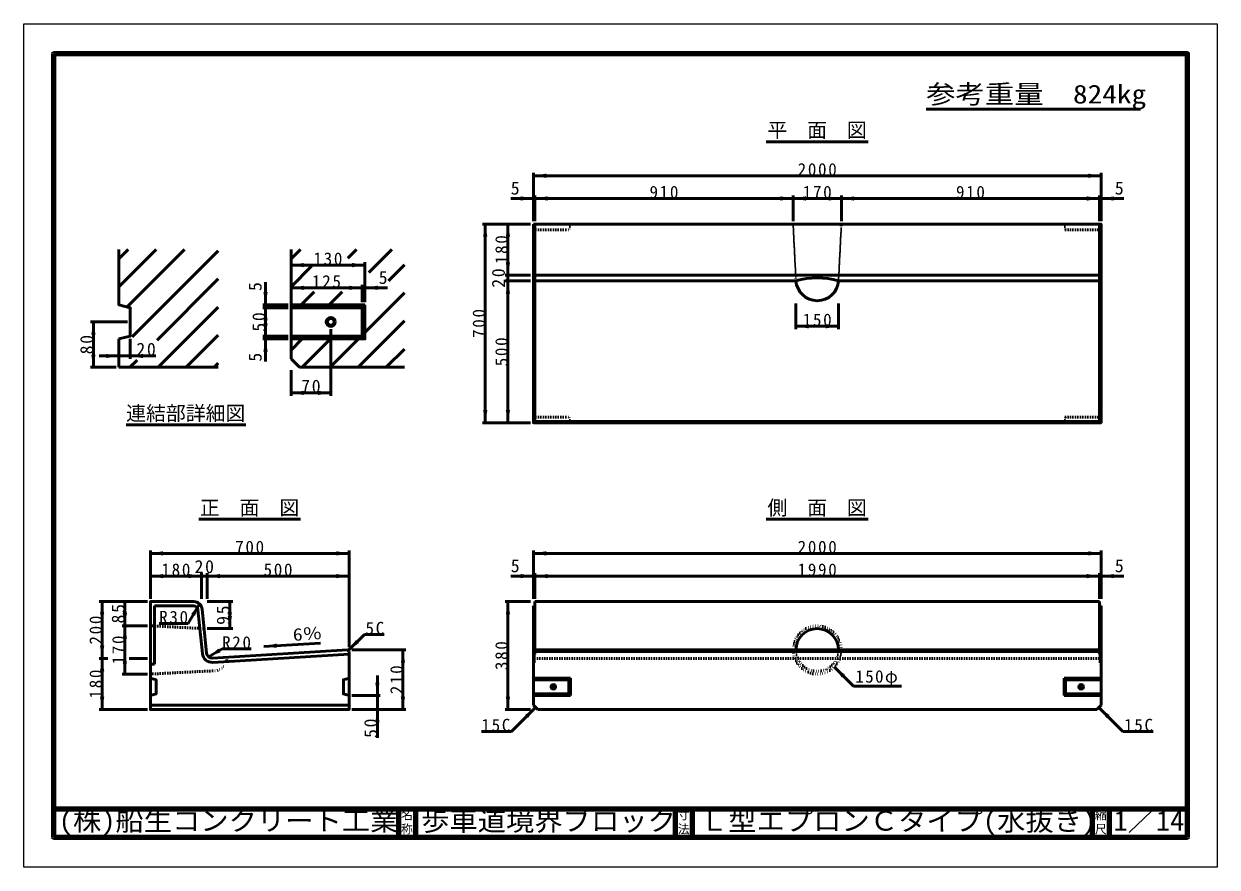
# Model space of a CAD drawing. Units: millimetres, scale not verified, with parts at other scales. Extents: x -2102 to 2102, y -1485 to 1485.
import ezdxf
from ezdxf.enums import TextEntityAlignment as Align

# ---------------------------------------------------------------- set-up
doc = ezdxf.new("R2010")
doc.units = ezdxf.units.MM
doc.header["$LTSCALE"] = 5
doc.linetypes.add('DOTTED', pattern=[1.75, 0.25, -1.5])
doc.layers.add('0-0_V-nasSTD', color=7, linetype='Continuous', lineweight=50)
doc.layers.add('0-1_0', color=7, linetype='Continuous', lineweight=50)
doc.styles.add('ＭＳ ゴシック', font='')
doc.styles.get('ＭＳ ゴシック').set_extended_font_data('MS Gothic')

msp = doc.modelspace()

# ---------------------------------------------------------------- linework, layer by layer
at = {"layer": '0-0_V-nasSTD', "lineweight": 100}
for p, q in [((-1997.5, 1380), (-1997.5, -1380)), ((-782.5, -1280), (-782.5, -1380)), ((-722.5, -1280), (-722.5, -1380)), ((192.5, -1280), (192.5, -1380)), ((252.5, -1280), (252.5, -1380)), ((1662.5, -1280), (1662.5, -1380)), ((1722.5, -1280), (1722.5, -1380)), ((-1997.5, -1380), (1997.5, -1380))]:
    msp.add_line(p, q, dxfattribs=at)
at = {"layer": '0-0_V-nasSTD'}
for p, q in [((-306.676, 960), (-306.676, 790)), ((-306.676, 950), (1693.324, 950)), ((1693.324, 960), (1693.324, 790)), ((-306.676, 870), (-386.676, 870)), ((-306.676, 870), (-301.676, 870)), ((-301.676, 880), (-301.676, 790)), ((-301.676, 870), (608.324, 870)), ((608.324, 880), (608.324, 790)), ((608.324, 870), (778.324, 870)), ((778.324, 880), (778.324, 790)), ((1688.324, 870), (778.324, 870)), ((1688.324, 880), (1688.324, 790)), ((1693.324, 870), (1688.324, 870)), ((1693.324, 870), (1773.324, 870)), ((-486.676, 780), (-316.676, 780)), ((-476.676, 780), (-476.676, 80)), ((-396.676, 780), (-396.676, 600)), ((-301.676, 780), (-301.676, 80)), ((1688.324, 780), (1688.324, 80)), ((-1767.462, 657.617), (-1734.738, 690.341)), ((-1767.462, 558.622), (-1635.744, 690.341)), ((-1738.891, 488.198), (-1536.749, 690.341)), ((-1720.391, 382.704), (-1417.462, 685.633)), ((-1160.912, 690.341), (-1160.912, 305.341)), ((-1160.912, 657.617), (-1128.188, 690.341)), ((-930.198, 690.341), (-961.056, 659.483)), ((-886.77, 609.775), (-806.204, 690.341)), ((-1160.912, 635.341), (-900.912, 635.341)), ((-1160.912, 558.622), (-1088.336, 631.199)), ((-900.912, 645.341), (-900.912, 505.341)), ((-817.647, 580.236), (-760.912, 636.638)), ((-406.676, 600), (-316.676, 600)), ((-396.676, 580), (-396.676, 600)), ((1693.324, 600), (-306.676, 600)), ((-1633.13, 370.97), (-1417.462, 586.638)), ((-1250.912, 495.341), (-1250.912, 575.341)), ((-1160.912, 555.341), (-910.912, 555.341)), ((-910.912, 565.341), (-910.912, 505.341)), ((-910.912, 555.341), (-900.912, 555.341)), ((-900.912, 555.341), (-820.912, 555.341)), ((-406.676, 580), (-316.676, 580)), ((-396.676, 80), (-396.676, 580)), ((-306.676, 580), (618.324, 580)), ((768.324, 580), (1693.324, 580)), ((-1125.198, 495.341), (-1079.341, 541.199)), ((-1026.204, 495.341), (-980.346, 541.199)), ((-900.912, 397.643), (-760.912, 537.643)), ((-1629.764, 275.341), (-1417.462, 487.643)), ((-1260.912, 495.341), (-1170.912, 495.341)), ((-1260.912, 485.341), (-1170.912, 485.341)), ((-1160.912, 370.341), (-1160.912, 500.341)), ((-1160.912, 495.341), (-900.912, 495.341)), ((-910.912, 485.341), (-900.912, 495.341)), ((618.324, 410), (618.324, 500)), ((768.324, 410), (768.324, 500)), ((-1737.462, 435.341), (-1867.462, 435.341)), ((-1857.462, 435.341), (-1857.462, 275.341)), ((-924.219, 275.341), (-760.912, 438.648)), ((-1530.769, 275.341), (-1417.462, 388.648)), ((-1260.912, 385.341), (-1170.912, 385.341)), ((-1160.912, 385.341), (-910.912, 385.341)), ((-1020.912, 409.341), (-1020.912, 175.341)), ((-910.912, 385.341), (-900.912, 375.341)), ((618.324, 420), (768.324, 420)), ((-1767.462, 375.341), (-1767.462, 275.341)), ((-1727.462, 375.341), (-1727.462, 305.341)), ((-1260.912, 375.341), (-1170.912, 375.341)), ((-1250.912, 375.341), (-1250.912, 295.341)), ((-1160.912, 335.633), (-1121.204, 375.341)), ((-1122.209, 275.341), (-1022.209, 375.341)), ((-1023.214, 275.341), (-923.214, 375.341)), ((-825.224, 275.341), (-760.912, 339.653)), ((-1837.462, 315.341), (-1767.462, 315.341)), ((-1728.759, 275.341), (-1703.57, 300.529)), ((-1160.912, 305.341), (-1130.912, 275.341)), ((-1777.462, 275.341), (-1867.462, 275.341)), ((-1417.462, 275.341), (-1767.462, 275.341)), ((-1431.774, 275.341), (-1417.462, 289.653)), ((-1160.912, 175.341), (-1160.912, 265.341)), ((-1130.912, 275.341), (-760.912, 275.341)), ((-1160.912, 185.341), (-1020.912, 185.341)), ((1688.324, 85), (-301.676, 85)), ((-486.676, 80), (-316.676, 80)), ((-1656.676, -370), (-1656.676, -540)), ((-956.676, -370), (-956.676, -710)), ((-306.676, -370), (-306.676, -540)), ((1693.324, -370), (1693.324, -540)), ((-1656.676, -380), (-956.676, -380)), ((-306.676, -380), (1693.324, -380)), ((-1656.676, -460), (-1476.676, -460)), ((-1476.676, -450), (-1476.676, -540)), ((-1476.676, -460), (-1456.676, -460)), ((-1456.676, -450), (-1456.676, -540)), ((-1456.676, -460), (-956.676, -460)), ((-306.676, -460), (-386.676, -460)), ((-306.676, -460), (-301.676, -460)), ((-301.676, -450), (-301.676, -540)), ((-301.676, -460), (1688.324, -460)), ((1688.324, -450), (1688.324, -540)), ((1693.324, -460), (1688.324, -460)), ((1693.324, -460), (1773.324, -460)), ((-1666.676, -550), (-1836.676, -550)), ((-1826.676, -550), (-1826.676, -750)), ((-1746.676, -550), (-1746.676, -635)), ((-1641.676, -565), (-1503.826, -565)), ((-1641.676, -770), (-1641.676, -565)), ((-1483.696, -557.756), (-1523.696, -627.038)), ((-1488.9, -578.507), (-1473.516, -732.356)), ((-1473.975, -577.015), (-1458.59, -730.863)), ((-1456.676, -550), (-1366.676, -550)), ((-1376.676, -550), (-1376.676, -645)), ((-406.676, -550), (-316.676, -550)), ((-396.676, -550), (-396.676, -930)), ((-306.676, -565), (-306.676, -915)), ((-301.676, -565), (-306.676, -565)), ((1688.324, -550), (-301.676, -550)), ((-301.676, -550), (-301.676, -734.724)), ((1688.324, -550), (1688.324, -734.724)), ((1693.324, -565), (1688.324, -565)), ((1693.324, -915), (1693.324, -565)), ((-1625.696, -627.038), (-1523.696, -627.038)), ((-1666.676, -635), (-1756.676, -635)), ((-1746.676, -635), (-1746.676, -805)), ((-1456.676, -645), (-1366.676, -645)), ((-959.176, -722.5), (-902.608, -665.931)), ((-902.608, -665.931), (-832.608, -665.931)), ((-1256.31, -707.857), (-1056.676, -695.758)), ((-1806.676, -750), (-1836.676, -750)), ((-1826.676, -750), (-1826.676, -930)), ((-1666.676, -750), (-1731.676, -750)), ((-1451.655, -744.102), (-1404.023, -716.602)), ((-961.676, -720), (-1437.479, -748.837)), ((-956.676, -734.724), (-1436.572, -763.809)), ((-1404.023, -716.602), (-1302.023, -716.602)), ((-961.676, -720), (-956.676, -725)), ((-946.676, -720), (-756.676, -720)), ((-766.676, -720), (-766.676, -930)), ((1693.324, -720), (-306.676, -720)), ((-301.676, -734.724), (-306.676, -734.724)), ((1688.324, -725), (-301.676, -725)), ((1693.324, -734.724), (1688.324, -734.724)), ((-1641.676, -770), (-1656.676, -770)), ((753.428, -780.104), (820.603, -847.279)), ((-1666.676, -805), (-1756.676, -805)), ((-856.676, -810), (-856.676, -880)), ((-306.676, -820), (-176.676, -820)), ((-306.676, -825), (-181.676, -825)), ((-176.676, -820), (-176.676, -880)), ((1563.324, -820), (1693.324, -820)), ((1563.324, -820), (1563.324, -880)), ((1563.324, -820), (1568.324, -825)), ((1568.324, -825), (1693.324, -825)), ((1568.324, -875), (1568.324, -825)), ((-946.676, -880), (-846.676, -880)), ((-856.676, -880), (-856.676, -930)), ((-306.676, -875), (-181.676, -875)), ((-306.676, -880), (-176.676, -880)), ((-181.676, -875), (-176.676, -880)), ((820.603, -847.279), (990.603, -847.279)), ((1568.324, -875), (1563.324, -880)), ((1563.324, -880), (1693.324, -880)), ((1568.324, -875), (1693.324, -875)), ((-956.676, -915), (-1656.676, -915)), ((-299.176, -922.5), (-384.029, -1007.353)), ((-306.676, -915), (-291.676, -930)), ((1693.324, -915), (1678.324, -930)), ((1685.824, -922.5), (1770.676, -1007.353)), ((-1666.676, -930), (-1836.676, -930)), ((-946.676, -930), (-756.676, -930)), ((-856.676, -930), (-856.676, -1030)), ((-406.676, -930), (-316.676, -930)), ((-291.676, -930), (1678.324, -930)), ((-384.029, -1007.353), (-490.029, -1007.353)), ((1770.676, -1007.353), (1876.676, -1007.353))]:
    msp.add_line(p, q, dxfattribs=at)
at = {"layer": '0-0_V-nasSTD', "linetype": 'DOTTED'}
for p, q in [((-306.676, 760), (-181.676, 760)), ((-176.676, 780), (-181.676, 760)), ((608.324, 780), (618.324, 580)), ((768.324, 580), (778.324, 780)), ((1563.324, 780), (1568.324, 760)), ((1568.324, 760), (1693.324, 760)), ((-306.676, 100), (-181.676, 100)), ((-176.676, 80), (-181.676, 100)), ((1563.324, 80), (1568.324, 100)), ((1568.324, 100), (1693.324, 100)), ((-1656.676, -635), (-1467.176, -645)), ((1693.324, -750), (-306.676, -750)), ((-301.676, -734.724), (-301.676, -770)), ((1688.324, -734.724), (1688.324, -770)), ((-1656.676, -805), (-1429.378, -793.374)), ((-306.676, -770), (-301.676, -770)), ((1693.324, -770), (1688.324, -770))]:
    msp.add_line(p, q, dxfattribs=at)
at = {"layer": '0-0_V-nasSTD', "lineweight": 18}
for points in [[(-2102.5, -1485), (-2102.5, 1485), (2102.5, 1485), (2102.5, -1485)], [(-2002.5, -1385), (-2002.5, 1385), (2002.5, 1385), (2002.5, -1385)]]:
    msp.add_lwpolyline(points, close=True, dxfattribs=at)
at = {"layer": '0-0_V-nasSTD', "lineweight": 100}
msp.add_lwpolyline([(1997.5, -1380), (1997.5, 1380), (-1997.5, 1380)], dxfattribs=at)
at = {"layer": '0-0_V-nasSTD'}
msp.add_lwpolyline([(-306.676, 780), (-306.676, 80), (1693.324, 80), (1693.324, 780)], close=True, dxfattribs=at)
for points in [[(-1767.462, 690.341), (-1767.462, 495.341), (-1727.462, 485.341), (-1727.462, 385.341), (-1767.462, 375.341)], [(-1250.912, 495.341), (-1250.912, 485.341), (-1250.912, 385.341), (-1250.912, 375.341)], [(-900.912, 495.341), (-900.912, 375.341), (-1160.912, 375.341)], [(-1160.912, 485.341), (-910.912, 485.341), (-910.912, 385.341)], [(-1767.462, 315.341), (-1727.462, 315.341), (-1637.462, 315.341)], [(-956.676, -725), (-956.676, -930), (-1656.676, -930), (-1656.676, -550), (-1503.826, -550)], [(-1656.676, -820), (-1636.676, -825), (-1636.676, -875), (-1656.676, -880)], [(-956.676, -820), (-976.676, -825), (-976.676, -875), (-956.676, -880)], [(-181.676, -875), (-181.676, -825), (-176.676, -820)]]:
    msp.add_lwpolyline(points, dxfattribs=at)
for centre, radius in [((-1020.912, 435.341), 16), ((-1020.912, 435.341), 12), ((-236.676, -850), 8), ((-236.676, -850), 6), ((1623.324, -850), 8), ((1623.324, -850), 6)]:
    msp.add_circle(centre, radius, dxfattribs=at)
at = {"layer": '0-0_V-nasSTD', "linetype": 'DOTTED'}
msp.add_circle((693.324, -720), 85, dxfattribs=at)
at = {"layer": '0-0_V-nasSTD'}
for centre, radius, start, end in [((693.324, 317.393), 273.107, 74.06078, 105.93922), ((693.324, 585.179), 75.179, 183.94987, 356.05013), ((-1503.826, -580), 30, 5.71059, 90), ((-1503.826, -580), 15, 5.71059, 90), ((693.324, -720), 75, 360, 180), ((-1438.689, -728.873), 35, 185.71059, 273.46823), ((-1438.689, -728.873), 20, 185.71059, 273.46823)]:
    msp.add_arc(centre, radius, start, end, dxfattribs=at)
at = {"layer": '0-0_V-nasSTD', "linetype": 'DOTTED'}
for centre, radius, start, end in [((-1431.676, -748.432), 45, 272.92811, 3.40168), ((693.324, -720), 75, 180, 0)]:
    msp.add_arc(centre, radius, start, end, dxfattribs=at)
at = {"layer": '0-0_V-nasSTD'}
for points in [[(-306.676, 950), (-261.676, 942.5), (-261.676, 957.5)], [(1648.324, 942.5), (1648.324, 957.5), (1693.324, 950)], [(-351.676, 862.5), (-351.676, 877.5), (-306.676, 870)], [(-301.676, 870), (-256.676, 862.5), (-256.676, 877.5)], [(563.324, 862.5), (563.324, 877.5), (608.324, 870)], [(608.324, 870), (653.324, 862.5), (653.324, 877.5)], [(733.324, 862.5), (733.324, 877.5), (778.324, 870)], [(778.324, 870), (823.324, 862.5), (823.324, 877.5)], [(1643.324, 862.5), (1643.324, 877.5), (1688.324, 870)], [(1693.324, 870), (1738.324, 862.5), (1738.324, 877.5)], [(-484.176, 735), (-476.676, 780), (-469.176, 735)], [(-404.176, 735), (-396.676, 780), (-389.176, 735)], [(-1160.912, 635.341), (-1115.912, 627.841), (-1115.912, 642.841)], [(-945.912, 627.841), (-945.912, 642.841), (-900.912, 635.341)], [(-404.176, 645), (-396.676, 600), (-389.176, 645)], [(-1160.912, 555.341), (-1115.912, 547.841), (-1115.912, 562.841)], [(-955.912, 547.841), (-955.912, 562.841), (-910.912, 555.341)], [(-900.912, 555.341), (-855.912, 547.841), (-855.912, 562.841)], [(-404.176, 535), (-396.676, 580), (-389.176, 535)], [(-1258.412, 540.341), (-1250.912, 495.341), (-1243.412, 540.341)], [(-1258.412, 440.341), (-1250.912, 485.341), (-1243.412, 440.341)], [(-1864.962, 390.341), (-1857.462, 435.341), (-1849.962, 390.341)], [(-1258.412, 430.341), (-1250.912, 385.341), (-1243.412, 430.341)], [(618.324, 420), (663.324, 412.5), (663.324, 427.5)], [(723.324, 412.5), (723.324, 427.5), (768.324, 420)], [(-1258.412, 330.341), (-1250.912, 375.341), (-1243.412, 330.341)], [(-1864.962, 320.341), (-1857.462, 275.341), (-1849.962, 320.341)], [(-1812.462, 307.841), (-1812.462, 322.841), (-1767.462, 315.341)], [(-1727.462, 315.341), (-1682.462, 307.841), (-1682.462, 322.841)], [(-1160.912, 185.341), (-1115.912, 177.841), (-1115.912, 192.841)], [(-1065.912, 177.841), (-1065.912, 192.841), (-1020.912, 185.341)], [(-484.176, 125), (-476.676, 80), (-469.176, 125)], [(-404.176, 125), (-396.676, 80), (-389.176, 125)], [(-1656.676, -380), (-1611.676, -387.5), (-1611.676, -372.5)], [(-1001.676, -387.5), (-1001.676, -372.5), (-956.676, -380)], [(-306.676, -380), (-261.676, -387.5), (-261.676, -372.5)], [(1648.324, -387.5), (1648.324, -372.5), (1693.324, -380)], [(-1656.676, -460), (-1611.676, -467.5), (-1611.676, -452.5)], [(-1521.676, -467.5), (-1521.676, -452.5), (-1476.676, -460)], [(-1456.676, -460), (-1411.676, -467.5), (-1411.676, -452.5)], [(-1001.676, -467.5), (-1001.676, -452.5), (-956.676, -460)], [(-351.676, -467.5), (-351.676, -452.5), (-306.676, -460)], [(-301.676, -460), (-256.676, -467.5), (-256.676, -452.5)], [(1643.324, -467.5), (1643.324, -452.5), (1688.324, -460)], [(1693.324, -460), (1738.324, -467.5), (1738.324, -452.5)], [(-1834.176, -595), (-1826.676, -550), (-1819.176, -595)], [(-1754.176, -595), (-1746.676, -550), (-1739.176, -595)], [(-1512.691, -592.978), (-1499.701, -600.478), (-1483.696, -557.756)], [(-1384.176, -595), (-1376.676, -550), (-1369.176, -595)], [(-404.176, -595), (-396.676, -550), (-389.176, -595)], [(-1754.176, -590), (-1746.676, -635), (-1739.176, -590)], [(-1384.176, -600), (-1376.676, -645), (-1369.176, -600)], [(-1754.176, -680), (-1746.676, -635), (-1739.176, -680)], [(-1834.176, -705), (-1826.676, -750), (-1819.176, -705)], [(-1256.31, -707.857), (-1211.846, -697.648), (-1210.939, -712.621)], [(-959.176, -722.5), (-932.66, -685.377), (-922.053, -695.983)], [(-1834.176, -795), (-1826.676, -750), (-1819.176, -795)], [(-1451.655, -744.102), (-1416.433, -715.106), (-1408.933, -728.097)], [(-774.176, -765), (-766.676, -720), (-759.176, -765)], [(-1754.176, -760), (-1746.676, -805), (-1739.176, -760)], [(753.428, -780.104), (779.944, -817.227), (790.551, -806.621)], [(-864.176, -835), (-856.676, -880), (-849.176, -835)], [(-1834.176, -885), (-1826.676, -930), (-1819.176, -885)], [(-774.176, -885), (-766.676, -930), (-759.176, -885)], [(-404.176, -885), (-396.676, -930), (-389.176, -885)], [(-336.3, -949.017), (-325.693, -959.623), (-299.176, -922.5)], [(1685.824, -922.5), (1712.34, -959.623), (1722.947, -949.017)], [(-864.176, -975), (-856.676, -930), (-849.176, -975)]]:
    msp.add_solid(points, dxfattribs=at)
at = {"layer": '0-1_0'}
for p, q in [((1832.5, 1184.806), (1077, 1184.806)), ((513.824, 1070), (872.824, 1070)), ((-1741.935, 72.439), (-1320.675, 72.439)), ((-1486.176, -260), (-1127.176, -260)), ((513.824, -260), (872.824, -260))]:
    msp.add_line(p, q, dxfattribs=at)
at = {"layer": '0-1_0', "lineweight": 100}
msp.add_line((-1997.5, -1280), (1997.5, -1280), dxfattribs=at)

# ---------------------------------------------------------------- texts
at = {"layer": '0-0_V-nasSTD', "style": 'ＭＳ ゴシック'}
for s, height, width, p in [('参考重量\u3000824kg', 65.98, 1.15, (1077, 1184.806)), ('(株)船生コンクリート工業', 69.65, 1.05, (-1979.221, -1377.45)), ('歩車道境界ブロック', 69.65, 1.05, (-702.5, -1377.53)), ('Ｌ型エプロンＣタイプ(水抜き)', 69.65, 1.05, (279.825, -1377.492)), ('1／14', 69.65, 1.05, (1737.5, -1377.418))]:
    msp.add_text(s, height=height, dxfattribs=dict(at, width=width)).set_placement(p, align=Align.BOTTOM_LEFT)
for s, height, p in [('平\u3000面\u3000図', 51.32, (517.824, 1070)), ('5', 45.82, (-386.676, 870)), ('5', 45.82, (1742.074, 870)), ('5', 45.82, (-852.162, 555.341)), ('連結部詳細図', 51.32, (-1741.935, 72.439)), ('正\u3000面\u3000図', 51.32, (-1482.176, -260)), ('側\u3000面\u3000図', 51.32, (517.824, -260)), ('5', 45.82, (-386.676, -460)), ('5', 45.82, (1742.074, -460)), ('名', 30.79, (-773.518, -1326.001)), ('寸', 30.79, (201.482, -1326.001)), ('縮', 30.79, (1671.482, -1326.001)), ('称', 30.79, (-773.524, -1375.99)), ('法', 30.79, (201.476, -1375.99)), ('尺', 30.79, (1671.476, -1375.99))]:
    msp.add_text(s, height=height, dxfattribs=at).set_placement(p, align=Align.BOTTOM_LEFT)
for p in [(-1250.912, 544.091), (-1250.912, 295.341)]:
    msp.add_text('5', height=45.82, rotation=90, dxfattribs=at).set_placement(p, align=Align.BOTTOM_LEFT)
at = {"layer": '0-0_V-nasSTD', "style": 'ＭＳ ゴシック', "width": 1.15}
msp.add_text('6％', height=43.99, rotation=3.468, dxfattribs=at).set_placement((-1152.501, -701.565), align=Align.BOTTOM_LEFT)
at = {"layer": '0-0_V-nasSTD', "attachment_point": 7, "style": 'ＭＳ ゴシック'}
for s, insert, char_height in [('\\T1.2;2000', (624.324, 950), 43.99), ('\\T1.2;910', (102.324, 870), 43.99), ('\\T1.2;170', (642.324, 870), 43.99), ('\\T1.2;910', (1182.324, 870), 43.99), ('\\T1.2;130', (-1081.912, 635.341), 43.99), ('\\T1.2;125', (-1086.912, 555.341), 43.99), ('\\T1.2;150', (642.324, 420), 43.99), ('\\T1.19;20', (-1705.962, 315.341), 45.82), ('\\T1.19;70', (-1125.162, 185.341), 45.82), ('\\T1.2;700', (-1357.676, -380), 43.99), ('\\T1.2;2000', (624.324, -380), 43.99), ('\\T1.2;180', (-1617.676, -460), 43.99), ('\\T1.19;20', (-1500.926, -450), 45.82), ('\\T1.2;500', (-1257.676, -460), 43.99), ('\\T1.2;1990', (624.324, -460), 43.99), ('\\T1.2;R30', (-1625.696, -627.038), 43.99), ('\\T1.2;5C', (-898.608, -665.931), 43.99), ('\\T1.2;R20', (-1404.023, -716.602), 43.99), ('\\T1.16;150φ', (827.603, -847.279), 43.99), ('\\T1.2;15C', (-490.029, -1007.353), 43.99), ('\\T1.2;15C', (1774.676, -1007.353), 43.99)]:
    msp.add_mtext(s, dxfattribs=dict(at, insert=insert, char_height=char_height))
at = {"layer": '0-0_V-nasSTD', "attachment_point": 7, "rotation": 90, "style": 'ＭＳ ゴシック'}
for s, insert, char_height in [('\\T1.2;180', (-396.676, 639), 43.99), ('\\T1.19;20', (-406.676, 555.75), 45.82), ('\\T1.19;50', (-1250.912, 401.091), 45.82), ('\\T1.2;700', (-476.676, 379), 43.99), ('\\T1.19;80', (-1857.462, 321.091), 45.82), ('\\T1.2;500', (-396.676, 279), 43.99), ('\\T1.19;85', (-1746.676, -626.75), 45.82), ('\\T1.19;95', (-1376.676, -631.75), 45.82), ('\\T1.2;200', (-1826.676, -701), 43.99), ('\\T1.2;170', (-1746.676, -771), 43.99), ('\\T1.2;380', (-396.676, -791), 43.99), ('\\T1.2;180', (-1826.676, -891), 43.99), ('\\T1.2;210', (-766.676, -876), 43.99), ('\\T1.19;50', (-856.676, -1030), 45.82)]:
    msp.add_mtext(s, dxfattribs=dict(at, insert=insert, char_height=char_height))

doc.saveas('drawing.dxf')
